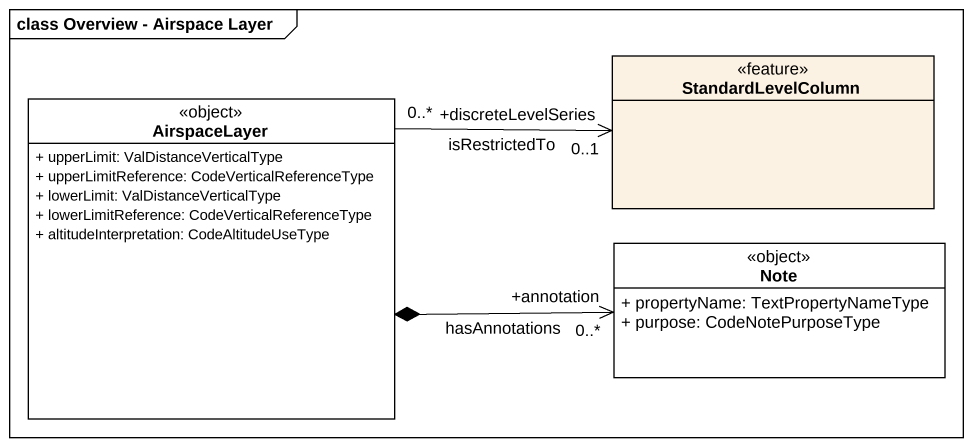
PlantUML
@startuml
mainframe class Overview - Airspace Layer
hide circle
hide empty members
skinparam classAttributeIconSize 0
class StandardLevelColumn <<feature>>
class AirspaceLayer <<object>> #FFFFFF {
  + upperLimit: ValDistanceVerticalType
  + upperLimitReference: CodeVerticalReferenceType
  + lowerLimit: ValDistanceVerticalType
  + lowerLimitReference: CodeVerticalReferenceType
  + altitudeInterpretation: CodeAltitudeUseType
}
class "Note" as Note_ <<object>> #FFFFFF {
  + propertyName: TextPropertyNameType
  + purpose: CodeNotePurposeType
}
AirspaceLayer "0..*" -right-> "+discreteLevelSeries\n0..1" StandardLevelColumn : isRestrictedTo
AirspaceLayer *-right-> "+annotation\n0..*" Note_ : hasAnnotations
@enduml
